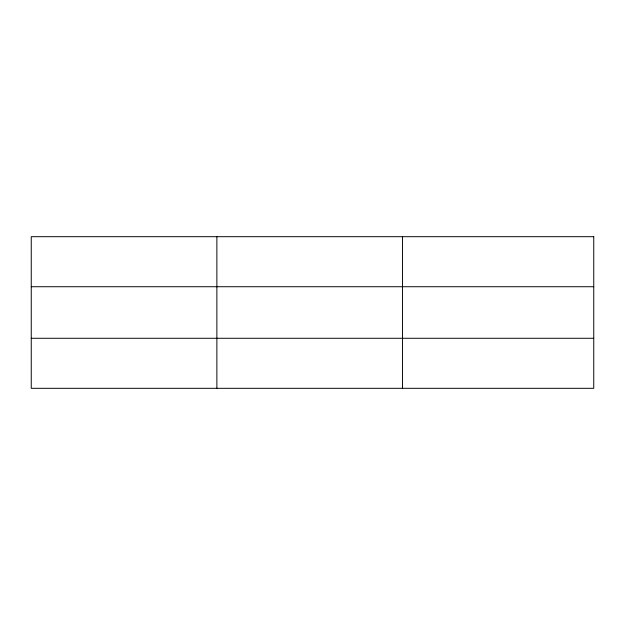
<?xml version="1.0" encoding="UTF-8"?>
<svg xmlns="http://www.w3.org/2000/svg" width="625" height="625" viewBox="0 0 625 625"><rect width="100%" height="100%" fill="white"/><g stroke="black" fill="none" stroke-linecap="round" stroke-linejoin="round"><path stroke-width="0.94" d="M216.875 388.312L216.875 236.687M402.5 388.312L402.5 236.687M31.25 286.727L593.75 286.727M31.25 338.273L593.75 338.273M593.75 236.687L593.75 388.312L31.25 388.312L31.25 236.687L593.75 236.687"/></g></svg>
